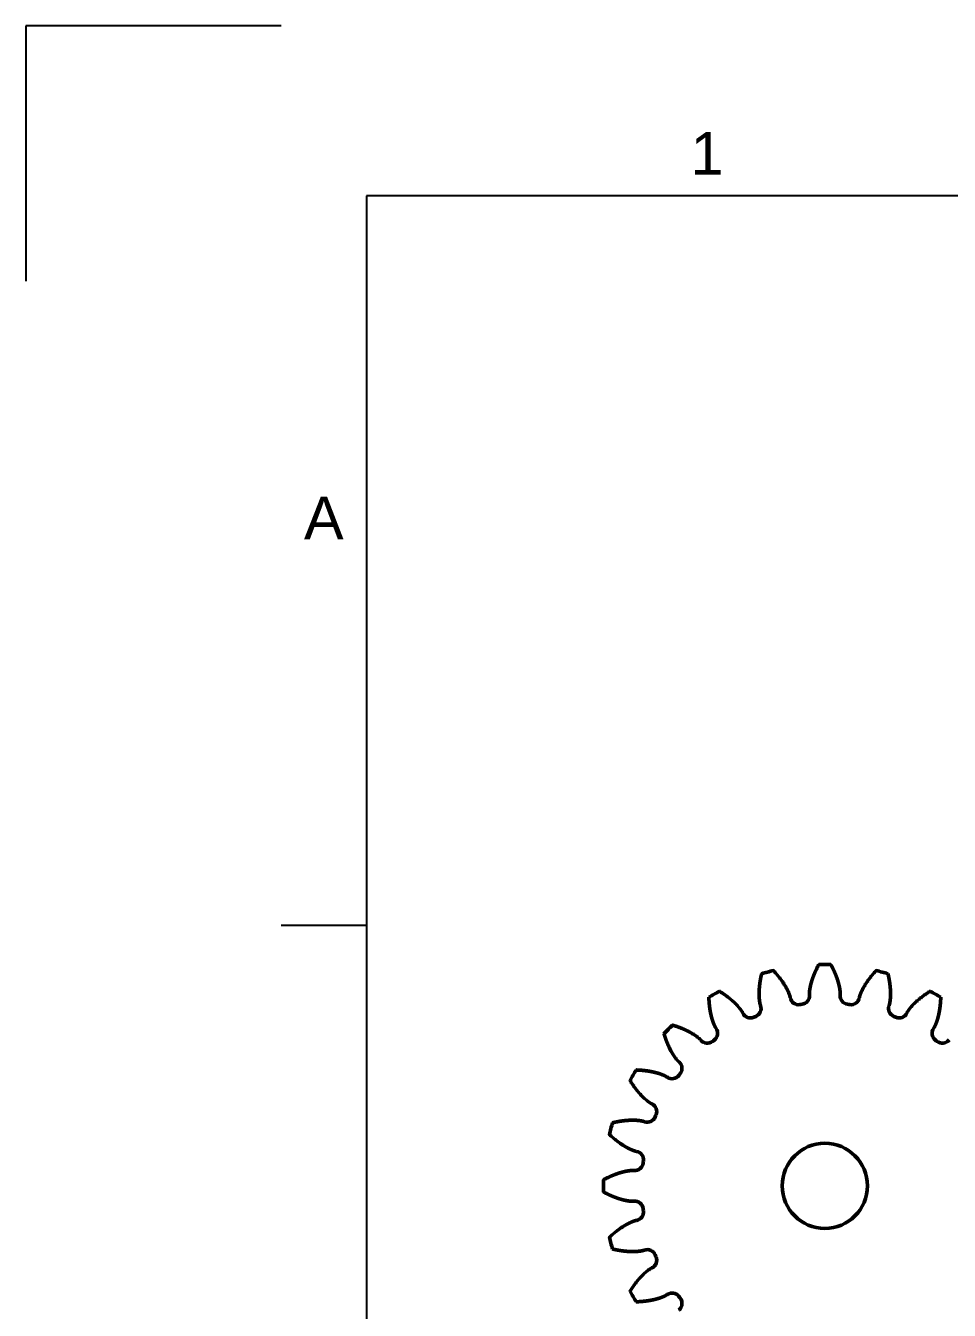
# Model space of a CAD drawing. Header units: millimetres. Extents: x 0 to 420, y 0 to 297.
# Drawn here: x 0 to 54.2, y 221.5 to 297 of the extents above; entities that cross this region are included whole.
import ezdxf
from ezdxf.enums import TextEntityAlignment as Align

# ---------------------------------------------------------------- set-up
doc = ezdxf.new("R2010")
doc.units = ezdxf.units.MM
doc.header["$LTSCALE"] = 0.75
doc.layers.add('BORDER', color=7, linetype='Continuous', lineweight=25)
doc.layers.add('Visible', color=7, linetype='Continuous', lineweight=50)
doc.styles.add('FusionTitle', font='arial.ttf')

# ---------------------------------------------------------------- blocks, each defined once
blk = doc.blocks.new('ISO_A3_SHEET')
at = {"layer": 'BORDER'}
for p, q in [((410, 287), (20, 287)), ((20, 287), (20, 10)), ((15, 244.16666), (20, 244.16666))]:
    blk.add_line(p, q, dxfattribs=at)
at = {"layer": 'Defpoints'}
for p, q in [((15, 297), (0, 297)), ((0, 297), (0, 282))]:
    blk.add_line(p, q, dxfattribs=at)
at = {"layer": 'BORDER', "style": 'FusionTitle'}
for s, p in [('1', (40, 289.5)), ('A', (17.5, 268.08333))]:
    blk.add_text(s, height=2.5, dxfattribs=at).set_placement(p, align=Align.MIDDLE)

msp = doc.modelspace()

# ---------------------------------------------------------------- linework, layer by layer
at = {"layer": 'Visible'}
for p, q in [((44.885, 239.907), (44.878, 239.946)), ((46.008, 240.094), (46.011, 240.056)), ((47.815, 240.056), (47.818, 240.094)), ((48.948, 239.946), (48.941, 239.907)), ((43.13, 239.477), (43.143, 239.44)), ((50.683, 239.44), (50.696, 239.477)), ((42.094, 239.006), (42.077, 239.041)), ((51.749, 239.041), (51.732, 239.006)), ((40.509, 238.136), (40.531, 238.104)), ((53.295, 238.104), (53.317, 238.136)), ((39.631, 237.413), (39.605, 237.442)), ((54.221, 237.442), (54.196, 237.413)), ((38.325, 236.162), (38.355, 236.137)), ((37.664, 235.236), (37.632, 235.258)), ((36.726, 233.691), (36.762, 233.674)), ((36.327, 232.625), (36.29, 232.638)), ((35.822, 230.889), (35.86, 230.882)), ((35.712, 229.757), (35.673, 229.76)), ((35.673, 227.949), (35.712, 227.952)), ((35.86, 226.827), (35.822, 226.82)), ((36.29, 225.071), (36.327, 225.084)), ((36.762, 224.035), (36.726, 224.018)), ((37.632, 222.451), (37.664, 222.473)), ((38.355, 221.572), (38.325, 221.547))]:
    msp.add_line(p, q, dxfattribs=at)
at = {"layer": 'Visible', "extrusion": (0, 0, -1)}
msp.add_circle((-46.913, 228.855), 2.5, dxfattribs=at)
at = {"layer": 'Visible'}
for centre, radius, start, end in [((46.913, 228.855), 13, 103.42315, 106.57685), ((46.913, 228.855), 13, 88.42315, 91.57685), ((46.913, 228.855), 13, 73.42315, 76.57685), ((46.913, 228.855), 13, 118.42315, 121.57685), ((45.513, 240.016), 0.5, 277.15175, 4.5186), ((48.314, 240.016), 0.5, 175.4814, 262.84825), ((46.913, 228.855), 13, 58.42315, 61.57685), ((42.671, 239.273), 0.5, 292.15175, 19.5186), ((45.377, 239.998), 0.5, 190.4814, 277.84825), ((46.913, 228.855), 10.749, 97.15175, 97.84825), ((46.913, 228.855), 10.749, 82.15175, 82.84825), ((48.449, 239.998), 0.5, 262.15175, 349.5186), ((51.155, 239.273), 0.5, 160.4814, 247.84825), ((42.545, 239.221), 0.5, 205.4814, 292.84825), ((46.913, 228.855), 10.749, 112.15175, 112.84825), ((46.913, 228.855), 10.749, 67.15175, 67.84825), ((51.281, 239.221), 0.5, 247.15175, 334.5186), ((46.913, 228.855), 13, 133.42315, 136.57685), ((40.119, 237.821), 0.5, 307.15175, 34.5186), ((53.707, 237.821), 0.5, 145.4814, 232.84825), ((40.011, 237.737), 0.5, 220.4814, 307.84825), ((46.913, 228.855), 10.749, 127.15175, 127.84825), ((46.913, 228.855), 10.749, 52.15175, 52.84825), ((53.815, 237.737), 0.5, 232.15175, 319.5186), ((46.913, 228.855), 13, 148.42315, 151.57685), ((46.913, 228.855), 10.749, 142.15175, 142.84825), ((38.03, 235.757), 0.5, 322.15175, 49.5186), ((37.947, 235.648), 0.5, 235.4814, 322.84825), ((36.547, 233.222), 0.5, 337.15175, 64.5186), ((46.913, 228.855), 13, 163.42315, 166.57685), ((36.494, 233.096), 0.5, 250.4814, 337.84825), ((46.913, 228.855), 10.749, 157.15175, 157.84825), ((35.751, 230.255), 0.5, 265.4814, 352.84825), ((35.769, 230.391), 0.5, 352.15175, 79.5186), ((46.913, 228.855), 10.749, 172.15175, 172.84825), ((46.913, 228.855), 13, 178.42315, 181.57685), ((35.751, 227.454), 0.5, 7.15175, 94.5186), ((35.769, 227.318), 0.5, 280.4814, 7.84825), ((46.913, 228.855), 10.749, 187.15175, 187.84825), ((46.913, 228.855), 13, 193.42315, 196.57685), ((36.494, 224.613), 0.5, 22.15175, 109.5186), ((36.547, 224.487), 0.5, 295.4814, 22.84825), ((46.913, 228.855), 10.749, 202.15175, 202.84825), ((46.913, 228.855), 13, 208.42315, 211.57685), ((37.947, 222.061), 0.5, 37.15175, 124.5186), ((46.913, 228.855), 10.749, 217.15175, 217.84825), ((38.03, 221.952), 0.5, 310.4814, 37.84825)]:
    msp.add_arc(centre, radius, start, end, dxfattribs=at)
for points in [[(44.878, 239.946), (44.877, 239.951), (44.875, 239.961), (44.872, 239.975), (44.867, 239.995), (44.86, 240.019), (44.852, 240.043), (44.843, 240.066), (44.835, 240.09), (44.826, 240.114), (44.817, 240.138), (44.808, 240.161), (44.798, 240.185), (44.789, 240.208), (44.779, 240.232), (44.768, 240.255), (44.757, 240.279), (44.746, 240.302), (44.735, 240.325), (44.724, 240.348), (44.713, 240.371), (44.701, 240.394), (44.689, 240.417), (44.677, 240.44), (44.665, 240.463), (44.652, 240.486), (44.639, 240.508), (44.627, 240.531), (44.614, 240.554), (44.6, 240.576), (44.587, 240.599), (44.574, 240.621), (44.56, 240.644), (44.546, 240.666), (44.532, 240.689), (44.518, 240.711), (44.503, 240.733), (44.489, 240.755), (44.474, 240.777), (44.46, 240.8), (44.445, 240.822), (44.43, 240.844), (44.414, 240.865), (44.399, 240.887), (44.383, 240.909), (44.368, 240.931), (44.352, 240.953), (44.336, 240.974), (44.32, 240.996), (44.304, 241.018), (44.287, 241.039), (44.271, 241.061), (44.254, 241.082), (44.237, 241.103), (44.221, 241.125), (44.204, 241.146), (44.186, 241.167), (44.169, 241.188), (44.152, 241.209), (44.134, 241.23), (44.117, 241.251), (44.099, 241.272), (44.081, 241.293), (44.063, 241.314), (44.045, 241.335), (44.026, 241.356), (44.008, 241.376), (43.99, 241.397), (43.971, 241.418), (43.952, 241.438), (43.933, 241.459), (43.918, 241.475), (43.907, 241.487), (43.899, 241.495), (43.895, 241.499)], [(46.555, 241.85), (46.553, 241.845), (46.547, 241.835), (46.54, 241.82), (46.529, 241.8), (46.516, 241.776), (46.503, 241.751), (46.491, 241.726), (46.478, 241.702), (46.466, 241.677), (46.454, 241.652), (46.441, 241.627), (46.429, 241.602), (46.418, 241.578), (46.406, 241.553), (46.394, 241.528), (46.383, 241.503), (46.371, 241.478), (46.36, 241.453), (46.349, 241.428), (46.338, 241.403), (46.327, 241.378), (46.317, 241.353), (46.306, 241.329), (46.296, 241.304), (46.286, 241.278), (46.275, 241.253), (46.266, 241.228), (46.256, 241.203), (46.246, 241.178), (46.237, 241.153), (46.227, 241.128), (46.218, 241.103), (46.209, 241.078), (46.2, 241.053), (46.191, 241.028), (46.183, 241.002), (46.174, 240.977), (46.166, 240.952), (46.158, 240.927), (46.15, 240.902), (46.142, 240.876), (46.135, 240.851), (46.127, 240.826), (46.12, 240.801), (46.113, 240.776), (46.106, 240.75), (46.099, 240.725), (46.093, 240.7), (46.087, 240.675), (46.08, 240.649), (46.074, 240.624), (46.069, 240.599), (46.063, 240.574), (46.058, 240.548), (46.053, 240.523), (46.048, 240.498), (46.043, 240.472), (46.039, 240.447), (46.034, 240.422), (46.03, 240.397), (46.027, 240.371), (46.023, 240.346), (46.02, 240.321), (46.017, 240.296), (46.015, 240.27), (46.013, 240.245), (46.01, 240.22), (46.008, 240.195), (46.007, 240.17), (46.006, 240.145), (46.006, 240.125), (46.007, 240.109), (46.008, 240.099), (46.008, 240.094)], [(47.818, 240.094), (47.819, 240.099), (47.819, 240.109), (47.82, 240.125), (47.82, 240.145), (47.819, 240.17), (47.818, 240.195), (47.816, 240.22), (47.814, 240.245), (47.811, 240.27), (47.809, 240.296), (47.806, 240.321), (47.803, 240.346), (47.8, 240.371), (47.796, 240.397), (47.792, 240.422), (47.788, 240.447), (47.783, 240.472), (47.778, 240.498), (47.773, 240.523), (47.768, 240.548), (47.763, 240.574), (47.757, 240.599), (47.752, 240.624), (47.746, 240.649), (47.74, 240.675), (47.733, 240.7), (47.727, 240.725), (47.72, 240.75), (47.713, 240.776), (47.706, 240.801), (47.699, 240.826), (47.691, 240.851), (47.684, 240.876), (47.676, 240.902), (47.668, 240.927), (47.66, 240.952), (47.652, 240.977), (47.643, 241.002), (47.635, 241.028), (47.626, 241.053), (47.617, 241.078), (47.608, 241.103), (47.599, 241.128), (47.59, 241.153), (47.58, 241.178), (47.57, 241.203), (47.561, 241.228), (47.551, 241.253), (47.541, 241.278), (47.53, 241.304), (47.52, 241.329), (47.509, 241.353), (47.499, 241.378), (47.488, 241.403), (47.477, 241.428), (47.466, 241.453), (47.455, 241.478), (47.443, 241.503), (47.432, 241.528), (47.42, 241.553), (47.409, 241.578), (47.397, 241.602), (47.385, 241.627), (47.373, 241.652), (47.36, 241.677), (47.348, 241.702), (47.335, 241.726), (47.323, 241.751), (47.31, 241.776), (47.297, 241.8), (47.287, 241.82), (47.279, 241.835), (47.273, 241.845), (47.271, 241.85)], [(49.931, 241.499), (49.927, 241.495), (49.919, 241.487), (49.908, 241.475), (49.893, 241.459), (49.874, 241.438), (49.855, 241.418), (49.837, 241.397), (49.818, 241.376), (49.8, 241.356), (49.781, 241.335), (49.763, 241.314), (49.745, 241.293), (49.727, 241.272), (49.71, 241.251), (49.692, 241.23), (49.674, 241.209), (49.657, 241.188), (49.64, 241.167), (49.623, 241.146), (49.606, 241.125), (49.589, 241.103), (49.572, 241.082), (49.555, 241.061), (49.539, 241.039), (49.523, 241.018), (49.506, 240.996), (49.49, 240.974), (49.474, 240.953), (49.458, 240.931), (49.443, 240.909), (49.427, 240.887), (49.412, 240.865), (49.397, 240.844), (49.382, 240.822), (49.367, 240.8), (49.352, 240.777), (49.337, 240.755), (49.323, 240.733), (49.308, 240.711), (49.294, 240.689), (49.28, 240.666), (49.266, 240.644), (49.253, 240.621), (49.239, 240.599), (49.226, 240.576), (49.213, 240.554), (49.2, 240.531), (49.187, 240.508), (49.174, 240.486), (49.162, 240.463), (49.149, 240.44), (49.137, 240.417), (49.125, 240.394), (49.114, 240.371), (49.102, 240.348), (49.091, 240.325), (49.08, 240.302), (49.069, 240.279), (49.058, 240.255), (49.048, 240.232), (49.038, 240.208), (49.028, 240.185), (49.018, 240.161), (49.009, 240.138), (49, 240.114), (48.991, 240.09), (48.983, 240.066), (48.974, 240.043), (48.966, 240.019), (48.959, 239.995), (48.954, 239.975), (48.951, 239.961), (48.949, 239.951), (48.948, 239.946)], [(43.204, 241.314), (43.203, 241.309), (43.2, 241.298), (43.197, 241.282), (43.192, 241.26), (43.185, 241.233), (43.18, 241.206), (43.174, 241.178), (43.168, 241.151), (43.162, 241.124), (43.157, 241.097), (43.152, 241.07), (43.146, 241.043), (43.141, 241.016), (43.136, 240.989), (43.132, 240.962), (43.127, 240.935), (43.123, 240.908), (43.118, 240.881), (43.114, 240.854), (43.11, 240.827), (43.106, 240.8), (43.102, 240.773), (43.098, 240.746), (43.095, 240.72), (43.091, 240.693), (43.088, 240.666), (43.085, 240.639), (43.082, 240.612), (43.079, 240.586), (43.077, 240.559), (43.074, 240.532), (43.072, 240.506), (43.069, 240.479), (43.067, 240.453), (43.065, 240.426), (43.064, 240.399), (43.062, 240.373), (43.061, 240.347), (43.059, 240.32), (43.058, 240.294), (43.057, 240.267), (43.056, 240.241), (43.056, 240.215), (43.055, 240.189), (43.055, 240.162), (43.055, 240.136), (43.055, 240.11), (43.055, 240.084), (43.055, 240.058), (43.056, 240.032), (43.057, 240.006), (43.058, 239.98), (43.059, 239.954), (43.06, 239.928), (43.062, 239.903), (43.064, 239.877), (43.066, 239.851), (43.068, 239.826), (43.07, 239.8), (43.073, 239.775), (43.076, 239.75), (43.079, 239.724), (43.083, 239.699), (43.087, 239.674), (43.091, 239.649), (43.095, 239.624), (43.099, 239.599), (43.104, 239.574), (43.109, 239.55), (43.115, 239.525), (43.12, 239.506), (43.125, 239.491), (43.128, 239.482), (43.13, 239.477)], [(50.696, 239.477), (50.698, 239.482), (50.701, 239.491), (50.706, 239.506), (50.711, 239.525), (50.717, 239.55), (50.722, 239.574), (50.727, 239.599), (50.731, 239.624), (50.735, 239.649), (50.739, 239.674), (50.743, 239.699), (50.747, 239.724), (50.75, 239.75), (50.753, 239.775), (50.756, 239.8), (50.758, 239.826), (50.76, 239.851), (50.762, 239.877), (50.764, 239.903), (50.766, 239.928), (50.767, 239.954), (50.768, 239.98), (50.769, 240.006), (50.77, 240.032), (50.771, 240.058), (50.771, 240.084), (50.771, 240.11), (50.771, 240.136), (50.771, 240.162), (50.771, 240.189), (50.77, 240.215), (50.77, 240.241), (50.769, 240.267), (50.768, 240.294), (50.767, 240.32), (50.766, 240.347), (50.764, 240.373), (50.763, 240.399), (50.761, 240.426), (50.759, 240.453), (50.757, 240.479), (50.755, 240.506), (50.752, 240.532), (50.75, 240.559), (50.747, 240.586), (50.744, 240.612), (50.741, 240.639), (50.738, 240.666), (50.735, 240.693), (50.731, 240.72), (50.728, 240.746), (50.724, 240.773), (50.72, 240.8), (50.716, 240.827), (50.712, 240.854), (50.708, 240.881), (50.704, 240.908), (50.699, 240.935), (50.694, 240.962), (50.69, 240.989), (50.685, 241.016), (50.68, 241.043), (50.675, 241.07), (50.669, 241.097), (50.664, 241.124), (50.658, 241.151), (50.652, 241.178), (50.647, 241.206), (50.641, 241.233), (50.635, 241.26), (50.63, 241.282), (50.626, 241.298), (50.623, 241.309), (50.622, 241.314)], [(42.077, 239.041), (42.075, 239.046), (42.07, 239.055), (42.063, 239.068), (42.054, 239.086), (42.04, 239.107), (42.026, 239.128), (42.012, 239.149), (41.998, 239.169), (41.983, 239.19), (41.968, 239.211), (41.953, 239.231), (41.938, 239.252), (41.922, 239.272), (41.907, 239.292), (41.89, 239.312), (41.874, 239.331), (41.858, 239.351), (41.841, 239.37), (41.824, 239.39), (41.807, 239.409), (41.79, 239.428), (41.772, 239.448), (41.755, 239.467), (41.737, 239.485), (41.719, 239.504), (41.701, 239.523), (41.682, 239.542), (41.664, 239.56), (41.645, 239.578), (41.627, 239.597), (41.608, 239.615), (41.589, 239.633), (41.57, 239.651), (41.55, 239.669), (41.531, 239.687), (41.511, 239.705), (41.491, 239.722), (41.472, 239.74), (41.452, 239.758), (41.431, 239.775), (41.411, 239.792), (41.391, 239.809), (41.37, 239.827), (41.35, 239.844), (41.329, 239.861), (41.308, 239.878), (41.287, 239.894), (41.266, 239.911), (41.245, 239.928), (41.223, 239.944), (41.202, 239.961), (41.18, 239.977), (41.158, 239.993), (41.137, 240.01), (41.115, 240.026), (41.093, 240.042), (41.07, 240.058), (41.048, 240.074), (41.026, 240.09), (41.003, 240.105), (40.981, 240.121), (40.958, 240.136), (40.935, 240.152), (40.912, 240.167), (40.889, 240.183), (40.866, 240.198), (40.843, 240.213), (40.82, 240.228), (40.796, 240.243), (40.773, 240.258), (40.754, 240.27), (40.74, 240.279), (40.73, 240.285), (40.725, 240.287)], [(53.101, 240.287), (53.096, 240.285), (53.087, 240.279), (53.072, 240.27), (53.053, 240.258), (53.03, 240.243), (53.007, 240.228), (52.983, 240.213), (52.96, 240.198), (52.937, 240.183), (52.914, 240.167), (52.891, 240.152), (52.868, 240.136), (52.845, 240.121), (52.823, 240.105), (52.8, 240.09), (52.778, 240.074), (52.756, 240.058), (52.734, 240.042), (52.712, 240.026), (52.69, 240.01), (52.668, 239.993), (52.646, 239.977), (52.624, 239.961), (52.603, 239.944), (52.582, 239.928), (52.56, 239.911), (52.539, 239.894), (52.518, 239.878), (52.497, 239.861), (52.477, 239.844), (52.456, 239.827), (52.435, 239.809), (52.415, 239.792), (52.395, 239.775), (52.375, 239.758), (52.355, 239.74), (52.335, 239.722), (52.315, 239.705), (52.295, 239.687), (52.276, 239.669), (52.257, 239.651), (52.237, 239.633), (52.218, 239.615), (52.2, 239.597), (52.181, 239.578), (52.162, 239.56), (52.144, 239.542), (52.125, 239.523), (52.107, 239.504), (52.089, 239.485), (52.072, 239.467), (52.054, 239.448), (52.037, 239.428), (52.019, 239.409), (52.002, 239.39), (51.985, 239.37), (51.969, 239.351), (51.952, 239.331), (51.936, 239.312), (51.92, 239.292), (51.904, 239.272), (51.888, 239.252), (51.873, 239.231), (51.858, 239.211), (51.843, 239.19), (51.829, 239.169), (51.814, 239.149), (51.8, 239.128), (51.786, 239.107), (51.773, 239.086), (51.763, 239.068), (51.756, 239.055), (51.751, 239.046), (51.749, 239.041)], [(40.106, 239.93), (40.106, 239.924), (40.106, 239.913), (40.107, 239.896), (40.108, 239.874), (40.109, 239.846), (40.11, 239.818), (40.111, 239.791), (40.113, 239.763), (40.115, 239.735), (40.116, 239.708), (40.118, 239.68), (40.12, 239.653), (40.122, 239.625), (40.125, 239.598), (40.127, 239.571), (40.129, 239.543), (40.132, 239.516), (40.135, 239.489), (40.138, 239.462), (40.141, 239.435), (40.144, 239.408), (40.147, 239.381), (40.15, 239.354), (40.154, 239.327), (40.158, 239.3), (40.161, 239.274), (40.165, 239.247), (40.169, 239.22), (40.174, 239.194), (40.178, 239.167), (40.182, 239.141), (40.187, 239.114), (40.192, 239.088), (40.197, 239.062), (40.202, 239.036), (40.207, 239.01), (40.212, 238.984), (40.217, 238.958), (40.223, 238.932), (40.229, 238.906), (40.235, 238.88), (40.241, 238.855), (40.247, 238.829), (40.253, 238.804), (40.26, 238.778), (40.266, 238.753), (40.273, 238.728), (40.28, 238.703), (40.287, 238.678), (40.295, 238.653), (40.302, 238.628), (40.31, 238.603), (40.318, 238.579), (40.326, 238.554), (40.334, 238.53), (40.342, 238.505), (40.351, 238.481), (40.359, 238.457), (40.368, 238.433), (40.377, 238.409), (40.387, 238.385), (40.397, 238.362), (40.407, 238.338), (40.417, 238.315), (40.427, 238.292), (40.438, 238.269), (40.449, 238.246), (40.459, 238.223), (40.471, 238.201), (40.483, 238.179), (40.493, 238.161), (40.501, 238.149), (40.506, 238.14), (40.509, 238.136)], [(53.317, 238.136), (53.32, 238.14), (53.325, 238.149), (53.333, 238.161), (53.344, 238.179), (53.355, 238.201), (53.367, 238.223), (53.378, 238.246), (53.388, 238.269), (53.399, 238.292), (53.409, 238.315), (53.42, 238.338), (53.43, 238.362), (53.439, 238.385), (53.449, 238.409), (53.458, 238.433), (53.467, 238.457), (53.475, 238.481), (53.484, 238.505), (53.492, 238.53), (53.501, 238.554), (53.509, 238.579), (53.516, 238.603), (53.524, 238.628), (53.532, 238.653), (53.539, 238.678), (53.546, 238.703), (53.553, 238.728), (53.56, 238.753), (53.566, 238.778), (53.573, 238.804), (53.579, 238.829), (53.585, 238.855), (53.591, 238.88), (53.597, 238.906), (53.603, 238.932), (53.609, 238.958), (53.614, 238.984), (53.619, 239.01), (53.625, 239.036), (53.63, 239.062), (53.634, 239.088), (53.639, 239.114), (53.644, 239.141), (53.648, 239.167), (53.653, 239.194), (53.657, 239.22), (53.661, 239.247), (53.665, 239.274), (53.669, 239.3), (53.672, 239.327), (53.676, 239.354), (53.679, 239.381), (53.682, 239.408), (53.685, 239.435), (53.688, 239.462), (53.691, 239.489), (53.694, 239.516), (53.697, 239.543), (53.699, 239.571), (53.702, 239.598), (53.704, 239.625), (53.706, 239.653), (53.708, 239.68), (53.71, 239.708), (53.712, 239.735), (53.713, 239.763), (53.715, 239.791), (53.716, 239.818), (53.717, 239.846), (53.719, 239.874), (53.719, 239.896), (53.72, 239.913), (53.72, 239.924), (53.72, 239.93)], [(37.471, 237.79), (37.473, 237.785), (37.476, 237.774), (37.481, 237.758), (37.487, 237.737), (37.496, 237.711), (37.504, 237.684), (37.513, 237.658), (37.521, 237.631), (37.53, 237.605), (37.539, 237.579), (37.548, 237.553), (37.557, 237.527), (37.566, 237.501), (37.575, 237.475), (37.585, 237.449), (37.594, 237.423), (37.604, 237.398), (37.613, 237.372), (37.623, 237.347), (37.633, 237.321), (37.643, 237.296), (37.653, 237.271), (37.663, 237.246), (37.674, 237.221), (37.684, 237.196), (37.695, 237.171), (37.706, 237.146), (37.716, 237.122), (37.727, 237.097), (37.738, 237.073), (37.749, 237.048), (37.761, 237.024), (37.772, 237), (37.784, 236.976), (37.795, 236.952), (37.807, 236.928), (37.819, 236.904), (37.831, 236.881), (37.843, 236.857), (37.855, 236.834), (37.867, 236.81), (37.88, 236.787), (37.892, 236.764), (37.905, 236.741), (37.918, 236.718), (37.931, 236.696), (37.944, 236.673), (37.957, 236.65), (37.971, 236.628), (37.984, 236.606), (37.998, 236.584), (38.012, 236.562), (38.026, 236.54), (38.04, 236.519), (38.054, 236.497), (38.068, 236.476), (38.083, 236.454), (38.097, 236.433), (38.112, 236.413), (38.127, 236.392), (38.143, 236.371), (38.158, 236.351), (38.174, 236.331), (38.19, 236.311), (38.206, 236.292), (38.222, 236.272), (38.238, 236.253), (38.255, 236.234), (38.271, 236.215), (38.288, 236.196), (38.303, 236.182), (38.314, 236.172), (38.321, 236.166), (38.325, 236.162)], [(39.605, 237.442), (39.602, 237.446), (39.595, 237.454), (39.585, 237.465), (39.571, 237.479), (39.553, 237.496), (39.534, 237.513), (39.515, 237.53), (39.495, 237.546), (39.476, 237.562), (39.456, 237.578), (39.437, 237.594), (39.417, 237.61), (39.396, 237.625), (39.376, 237.64), (39.355, 237.655), (39.334, 237.67), (39.313, 237.685), (39.292, 237.699), (39.271, 237.714), (39.249, 237.728), (39.227, 237.742), (39.206, 237.756), (39.184, 237.77), (39.162, 237.783), (39.139, 237.797), (39.117, 237.81), (39.095, 237.824), (39.072, 237.837), (39.049, 237.85), (39.026, 237.863), (39.004, 237.875), (38.98, 237.888), (38.957, 237.9), (38.934, 237.913), (38.911, 237.925), (38.887, 237.937), (38.863, 237.949), (38.84, 237.961), (38.816, 237.972), (38.792, 237.984), (38.768, 237.996), (38.744, 238.007), (38.719, 238.018), (38.695, 238.029), (38.671, 238.04), (38.646, 238.051), (38.621, 238.062), (38.597, 238.073), (38.572, 238.083), (38.547, 238.094), (38.522, 238.104), (38.497, 238.114), (38.472, 238.124), (38.446, 238.135), (38.421, 238.144), (38.395, 238.154), (38.37, 238.164), (38.344, 238.173), (38.319, 238.183), (38.293, 238.192), (38.267, 238.202), (38.241, 238.211), (38.215, 238.22), (38.189, 238.229), (38.163, 238.238), (38.136, 238.246), (38.11, 238.255), (38.084, 238.263), (38.057, 238.272), (38.031, 238.28), (38.009, 238.287), (37.993, 238.292), (37.982, 238.295), (37.977, 238.296)], [(37.632, 235.258), (37.627, 235.261), (37.619, 235.267), (37.606, 235.275), (37.589, 235.285), (37.567, 235.297), (37.544, 235.308), (37.522, 235.319), (37.499, 235.33), (37.476, 235.34), (37.453, 235.351), (37.429, 235.361), (37.406, 235.371), (37.382, 235.381), (37.359, 235.39), (37.335, 235.399), (37.311, 235.408), (37.287, 235.417), (37.262, 235.425), (37.238, 235.434), (37.214, 235.442), (37.189, 235.45), (37.164, 235.458), (37.14, 235.466), (37.115, 235.473), (37.09, 235.48), (37.065, 235.487), (37.04, 235.494), (37.014, 235.501), (36.989, 235.508), (36.964, 235.514), (36.938, 235.521), (36.913, 235.527), (36.887, 235.533), (36.861, 235.539), (36.836, 235.545), (36.81, 235.55), (36.784, 235.556), (36.758, 235.561), (36.732, 235.566), (36.706, 235.571), (36.679, 235.576), (36.653, 235.581), (36.627, 235.585), (36.6, 235.59), (36.574, 235.594), (36.547, 235.598), (36.521, 235.602), (36.494, 235.606), (36.467, 235.61), (36.441, 235.614), (36.414, 235.617), (36.387, 235.621), (36.36, 235.624), (36.333, 235.627), (36.306, 235.63), (36.279, 235.633), (36.252, 235.636), (36.224, 235.638), (36.197, 235.641), (36.17, 235.643), (36.142, 235.645), (36.115, 235.647), (36.087, 235.649), (36.06, 235.651), (36.032, 235.653), (36.005, 235.655), (35.977, 235.656), (35.949, 235.658), (35.921, 235.659), (35.894, 235.66), (35.871, 235.661), (35.855, 235.661), (35.843, 235.662), (35.838, 235.662)], [(35.48, 235.042), (35.483, 235.038), (35.489, 235.028), (35.498, 235.014), (35.51, 234.995), (35.525, 234.971), (35.54, 234.948), (35.555, 234.925), (35.57, 234.901), (35.585, 234.878), (35.6, 234.855), (35.616, 234.832), (35.631, 234.81), (35.647, 234.787), (35.662, 234.764), (35.678, 234.742), (35.694, 234.719), (35.71, 234.697), (35.726, 234.675), (35.742, 234.653), (35.758, 234.631), (35.774, 234.609), (35.79, 234.588), (35.807, 234.566), (35.823, 234.544), (35.84, 234.523), (35.857, 234.502), (35.873, 234.481), (35.89, 234.46), (35.907, 234.439), (35.924, 234.418), (35.941, 234.397), (35.958, 234.377), (35.975, 234.356), (35.993, 234.336), (36.01, 234.316), (36.028, 234.296), (36.045, 234.276), (36.063, 234.256), (36.081, 234.237), (36.098, 234.217), (36.116, 234.198), (36.134, 234.179), (36.153, 234.16), (36.171, 234.141), (36.189, 234.122), (36.208, 234.104), (36.226, 234.085), (36.245, 234.067), (36.263, 234.049), (36.282, 234.031), (36.301, 234.013), (36.32, 233.995), (36.339, 233.978), (36.358, 233.961), (36.378, 233.944), (36.397, 233.927), (36.417, 233.91), (36.436, 233.894), (36.456, 233.877), (36.476, 233.861), (36.496, 233.845), (36.516, 233.83), (36.536, 233.814), (36.557, 233.799), (36.577, 233.785), (36.598, 233.77), (36.619, 233.755), (36.64, 233.741), (36.661, 233.727), (36.682, 233.714), (36.7, 233.704), (36.713, 233.697), (36.722, 233.693), (36.726, 233.691)], [(36.29, 232.638), (36.286, 232.64), (36.276, 232.643), (36.262, 232.647), (36.242, 232.653), (36.218, 232.658), (36.193, 232.663), (36.168, 232.668), (36.144, 232.673), (36.119, 232.677), (36.094, 232.681), (36.068, 232.685), (36.043, 232.688), (36.018, 232.692), (35.993, 232.695), (35.967, 232.697), (35.942, 232.7), (35.916, 232.702), (35.891, 232.704), (35.865, 232.706), (35.839, 232.707), (35.813, 232.709), (35.788, 232.71), (35.762, 232.711), (35.736, 232.712), (35.71, 232.712), (35.684, 232.713), (35.658, 232.713), (35.631, 232.713), (35.605, 232.713), (35.579, 232.712), (35.553, 232.712), (35.527, 232.711), (35.5, 232.71), (35.474, 232.709), (35.448, 232.708), (35.421, 232.707), (35.395, 232.706), (35.368, 232.704), (35.342, 232.702), (35.315, 232.7), (35.289, 232.698), (35.262, 232.696), (35.235, 232.694), (35.209, 232.691), (35.182, 232.688), (35.155, 232.686), (35.128, 232.683), (35.102, 232.679), (35.075, 232.676), (35.048, 232.673), (35.021, 232.669), (34.994, 232.666), (34.967, 232.662), (34.941, 232.658), (34.914, 232.654), (34.887, 232.649), (34.86, 232.645), (34.833, 232.641), (34.806, 232.636), (34.779, 232.631), (34.752, 232.626), (34.725, 232.621), (34.698, 232.616), (34.671, 232.611), (34.643, 232.605), (34.616, 232.6), (34.589, 232.594), (34.562, 232.588), (34.535, 232.582), (34.508, 232.576), (34.486, 232.571), (34.47, 232.567), (34.459, 232.565), (34.453, 232.563)], [(34.268, 231.872), (34.272, 231.869), (34.28, 231.861), (34.293, 231.849), (34.309, 231.834), (34.329, 231.815), (34.35, 231.797), (34.371, 231.778), (34.391, 231.76), (34.412, 231.741), (34.433, 231.723), (34.453, 231.705), (34.474, 231.687), (34.495, 231.669), (34.516, 231.651), (34.537, 231.633), (34.558, 231.616), (34.579, 231.598), (34.6, 231.581), (34.622, 231.564), (34.643, 231.547), (34.664, 231.53), (34.686, 231.513), (34.707, 231.497), (34.729, 231.48), (34.75, 231.464), (34.772, 231.448), (34.793, 231.432), (34.815, 231.416), (34.837, 231.4), (34.858, 231.384), (34.88, 231.369), (34.902, 231.353), (34.924, 231.338), (34.946, 231.323), (34.968, 231.308), (34.99, 231.293), (35.012, 231.279), (35.034, 231.264), (35.057, 231.25), (35.079, 231.236), (35.101, 231.222), (35.124, 231.208), (35.146, 231.194), (35.169, 231.181), (35.191, 231.167), (35.214, 231.154), (35.236, 231.141), (35.259, 231.128), (35.282, 231.115), (35.305, 231.103), (35.328, 231.091), (35.35, 231.079), (35.373, 231.067), (35.396, 231.055), (35.42, 231.044), (35.443, 231.032), (35.466, 231.021), (35.489, 231.01), (35.512, 231), (35.536, 230.989), (35.559, 230.979), (35.583, 230.969), (35.606, 230.96), (35.63, 230.951), (35.654, 230.942), (35.677, 230.933), (35.701, 230.924), (35.725, 230.916), (35.749, 230.908), (35.773, 230.901), (35.792, 230.895), (35.807, 230.892), (35.817, 230.89), (35.822, 230.889)], [(35.673, 229.76), (35.668, 229.76), (35.658, 229.761), (35.643, 229.761), (35.623, 229.761), (35.598, 229.761), (35.573, 229.759), (35.548, 229.757), (35.522, 229.755), (35.497, 229.753), (35.472, 229.75), (35.447, 229.747), (35.421, 229.744), (35.396, 229.741), (35.371, 229.737), (35.346, 229.733), (35.32, 229.729), (35.295, 229.725), (35.27, 229.72), (35.245, 229.715), (35.219, 229.71), (35.194, 229.704), (35.169, 229.699), (35.144, 229.693), (35.118, 229.687), (35.093, 229.681), (35.068, 229.675), (35.043, 229.668), (35.017, 229.661), (34.992, 229.655), (34.967, 229.647), (34.942, 229.64), (34.916, 229.633), (34.891, 229.625), (34.866, 229.617), (34.841, 229.61), (34.816, 229.601), (34.79, 229.593), (34.765, 229.585), (34.74, 229.576), (34.715, 229.567), (34.69, 229.559), (34.665, 229.55), (34.64, 229.54), (34.614, 229.531), (34.589, 229.522), (34.564, 229.512), (34.539, 229.502), (34.514, 229.492), (34.489, 229.482), (34.464, 229.472), (34.439, 229.461), (34.414, 229.451), (34.389, 229.44), (34.364, 229.429), (34.339, 229.419), (34.314, 229.407), (34.289, 229.396), (34.265, 229.385), (34.24, 229.373), (34.215, 229.362), (34.19, 229.35), (34.165, 229.338), (34.14, 229.326), (34.116, 229.314), (34.091, 229.302), (34.066, 229.289), (34.041, 229.277), (34.017, 229.264), (33.992, 229.251), (33.967, 229.238), (33.948, 229.228), (33.933, 229.22), (33.923, 229.215), (33.918, 229.212)], [(33.918, 228.497), (33.923, 228.494), (33.933, 228.489), (33.948, 228.481), (33.967, 228.471), (33.992, 228.458), (34.017, 228.445), (34.041, 228.432), (34.066, 228.42), (34.091, 228.407), (34.116, 228.395), (34.14, 228.383), (34.165, 228.371), (34.19, 228.359), (34.215, 228.347), (34.24, 228.336), (34.265, 228.324), (34.289, 228.313), (34.314, 228.302), (34.339, 228.29), (34.364, 228.28), (34.389, 228.269), (34.414, 228.258), (34.439, 228.248), (34.464, 228.237), (34.489, 228.227), (34.514, 228.217), (34.539, 228.207), (34.564, 228.197), (34.589, 228.188), (34.614, 228.178), (34.64, 228.169), (34.665, 228.16), (34.69, 228.15), (34.715, 228.142), (34.74, 228.133), (34.765, 228.124), (34.79, 228.116), (34.816, 228.108), (34.841, 228.1), (34.866, 228.092), (34.891, 228.084), (34.916, 228.076), (34.942, 228.069), (34.967, 228.062), (34.992, 228.055), (35.017, 228.048), (35.043, 228.041), (35.068, 228.034), (35.093, 228.028), (35.118, 228.022), (35.144, 228.016), (35.169, 228.01), (35.194, 228.005), (35.219, 227.999), (35.245, 227.994), (35.27, 227.989), (35.295, 227.985), (35.32, 227.98), (35.346, 227.976), (35.371, 227.972), (35.396, 227.968), (35.421, 227.965), (35.447, 227.962), (35.472, 227.959), (35.497, 227.956), (35.522, 227.954), (35.548, 227.952), (35.573, 227.95), (35.598, 227.948), (35.623, 227.948), (35.643, 227.948), (35.658, 227.948), (35.668, 227.949), (35.673, 227.949)], [(35.822, 226.82), (35.817, 226.819), (35.807, 226.817), (35.792, 226.814), (35.773, 226.809), (35.749, 226.801), (35.725, 226.793), (35.701, 226.785), (35.677, 226.776), (35.654, 226.767), (35.63, 226.759), (35.606, 226.749), (35.583, 226.74), (35.559, 226.73), (35.536, 226.72), (35.512, 226.71), (35.489, 226.699), (35.466, 226.688), (35.443, 226.677), (35.42, 226.665), (35.396, 226.654), (35.373, 226.642), (35.35, 226.63), (35.328, 226.618), (35.305, 226.606), (35.282, 226.594), (35.259, 226.581), (35.236, 226.568), (35.214, 226.555), (35.191, 226.542), (35.169, 226.529), (35.146, 226.515), (35.124, 226.501), (35.101, 226.487), (35.079, 226.473), (35.057, 226.459), (35.034, 226.445), (35.012, 226.43), (34.99, 226.416), (34.968, 226.401), (34.946, 226.386), (34.924, 226.371), (34.902, 226.356), (34.88, 226.34), (34.858, 226.325), (34.837, 226.309), (34.815, 226.293), (34.793, 226.277), (34.772, 226.261), (34.75, 226.245), (34.729, 226.229), (34.707, 226.212), (34.686, 226.196), (34.664, 226.179), (34.643, 226.162), (34.622, 226.145), (34.6, 226.128), (34.579, 226.111), (34.558, 226.093), (34.537, 226.076), (34.516, 226.058), (34.495, 226.04), (34.474, 226.022), (34.453, 226.004), (34.433, 225.986), (34.412, 225.968), (34.391, 225.95), (34.371, 225.931), (34.35, 225.912), (34.329, 225.894), (34.309, 225.875), (34.293, 225.86), (34.28, 225.848), (34.272, 225.841), (34.268, 225.837)], [(34.453, 225.146), (34.459, 225.144), (34.47, 225.142), (34.486, 225.138), (34.508, 225.133), (34.535, 225.127), (34.562, 225.121), (34.589, 225.115), (34.616, 225.109), (34.643, 225.104), (34.671, 225.098), (34.698, 225.093), (34.725, 225.088), (34.752, 225.083), (34.779, 225.078), (34.806, 225.073), (34.833, 225.069), (34.86, 225.064), (34.887, 225.06), (34.914, 225.055), (34.941, 225.051), (34.967, 225.047), (34.994, 225.043), (35.021, 225.04), (35.048, 225.036), (35.075, 225.033), (35.102, 225.03), (35.128, 225.026), (35.155, 225.023), (35.182, 225.021), (35.209, 225.018), (35.235, 225.015), (35.262, 225.013), (35.289, 225.011), (35.315, 225.009), (35.342, 225.007), (35.368, 225.005), (35.395, 225.003), (35.421, 225.002), (35.448, 225.001), (35.474, 225), (35.5, 224.999), (35.527, 224.998), (35.553, 224.997), (35.579, 224.997), (35.605, 224.996), (35.631, 224.996), (35.658, 224.996), (35.684, 224.997), (35.71, 224.997), (35.736, 224.998), (35.762, 224.998), (35.788, 224.999), (35.813, 225.001), (35.839, 225.002), (35.865, 225.004), (35.891, 225.005), (35.916, 225.007), (35.942, 225.009), (35.967, 225.012), (35.993, 225.014), (36.018, 225.017), (36.043, 225.021), (36.068, 225.024), (36.094, 225.028), (36.119, 225.032), (36.144, 225.037), (36.168, 225.041), (36.193, 225.046), (36.218, 225.051), (36.242, 225.056), (36.262, 225.062), (36.276, 225.066), (36.286, 225.069), (36.29, 225.071)], [(36.726, 224.018), (36.722, 224.016), (36.713, 224.012), (36.7, 224.005), (36.682, 223.995), (36.661, 223.982), (36.64, 223.968), (36.619, 223.954), (36.598, 223.939), (36.577, 223.924), (36.557, 223.91), (36.536, 223.895), (36.516, 223.879), (36.496, 223.864), (36.476, 223.848), (36.456, 223.832), (36.436, 223.816), (36.417, 223.799), (36.397, 223.782), (36.378, 223.765), (36.358, 223.748), (36.339, 223.731), (36.32, 223.714), (36.301, 223.696), (36.282, 223.678), (36.263, 223.66), (36.245, 223.642), (36.226, 223.624), (36.208, 223.605), (36.189, 223.587), (36.171, 223.568), (36.153, 223.549), (36.134, 223.53), (36.116, 223.511), (36.098, 223.492), (36.081, 223.472), (36.063, 223.453), (36.045, 223.433), (36.028, 223.413), (36.01, 223.393), (35.993, 223.373), (35.975, 223.353), (35.958, 223.332), (35.941, 223.312), (35.924, 223.291), (35.907, 223.27), (35.89, 223.249), (35.873, 223.228), (35.857, 223.207), (35.84, 223.186), (35.823, 223.165), (35.807, 223.143), (35.79, 223.122), (35.774, 223.1), (35.758, 223.078), (35.742, 223.056), (35.726, 223.034), (35.71, 223.012), (35.694, 222.99), (35.678, 222.967), (35.662, 222.945), (35.647, 222.922), (35.631, 222.899), (35.616, 222.877), (35.6, 222.854), (35.585, 222.831), (35.57, 222.808), (35.555, 222.784), (35.54, 222.761), (35.525, 222.738), (35.51, 222.714), (35.498, 222.695), (35.489, 222.681), (35.483, 222.672), (35.48, 222.667)], [(35.838, 222.047), (35.843, 222.047), (35.855, 222.048), (35.871, 222.048), (35.894, 222.049), (35.921, 222.05), (35.949, 222.051), (35.977, 222.053), (36.005, 222.054), (36.032, 222.056), (36.06, 222.058), (36.087, 222.06), (36.115, 222.062), (36.142, 222.064), (36.17, 222.066), (36.197, 222.068), (36.224, 222.071), (36.252, 222.074), (36.279, 222.076), (36.306, 222.079), (36.333, 222.082), (36.36, 222.085), (36.387, 222.089), (36.414, 222.092), (36.441, 222.095), (36.467, 222.099), (36.494, 222.103), (36.521, 222.107), (36.547, 222.111), (36.574, 222.115), (36.6, 222.119), (36.627, 222.124), (36.653, 222.128), (36.679, 222.133), (36.706, 222.138), (36.732, 222.143), (36.758, 222.148), (36.784, 222.153), (36.81, 222.159), (36.836, 222.165), (36.861, 222.17), (36.887, 222.176), (36.913, 222.182), (36.938, 222.188), (36.964, 222.195), (36.989, 222.201), (37.014, 222.208), (37.04, 222.215), (37.065, 222.222), (37.09, 222.229), (37.115, 222.236), (37.14, 222.244), (37.164, 222.251), (37.189, 222.259), (37.214, 222.267), (37.238, 222.275), (37.262, 222.284), (37.287, 222.292), (37.311, 222.301), (37.335, 222.31), (37.359, 222.319), (37.382, 222.328), (37.406, 222.338), (37.429, 222.348), (37.453, 222.358), (37.476, 222.369), (37.499, 222.379), (37.522, 222.39), (37.544, 222.401), (37.567, 222.412), (37.589, 222.424), (37.606, 222.434), (37.619, 222.442), (37.627, 222.448), (37.632, 222.451)]]:
    msp.add_open_spline(points, degree=5, dxfattribs=at)

# ---------------------------------------------------------------- block references
at = {"layer": 'BORDER'}
msp.add_blockref('ISO_A3_SHEET', (0, 0), dxfattribs=at)

doc.saveas('drawing.dxf')
